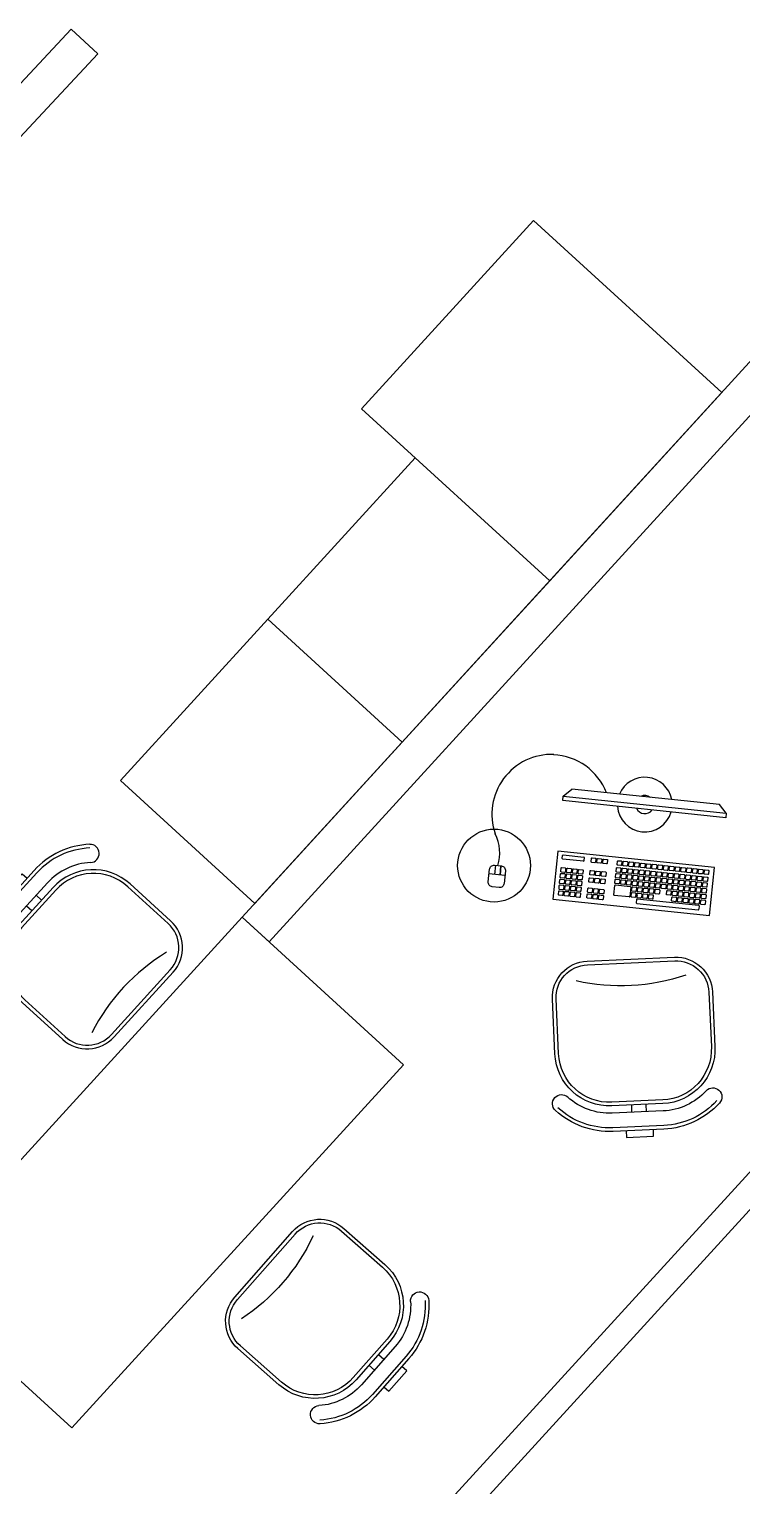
# Model space of a CAD drawing. Extents: x -1.7 to 87, y -33.6 to 19.
# Drawn here: x 68.379 to 70.336, y -21.887 to -17.889 of the extents above; entities that cross this region are included whole.
import ezdxf

# ---------------------------------------------------------------- set-up
doc = ezdxf.new("R2010")
doc.units = 0
doc.layers.add('AR-DIV', color=2, linetype='Continuous')
doc.layers.add('AR-MOB', color=2, linetype='Continuous')

# ---------------------------------------------------------------- blocks, each defined once
blk = doc.blocks.new('CADEIRA-S')
at = {"color": 2}
for p, q in [((0.0718, 0.2686), (-0.0682, 0.2686)), ((0.0718, 0.2186), (-0.0682, 0.2186)), ((0.0718, 0.1986), (-0.0682, 0.1986)), ((-0.2182, 0.0486), (-0.2182, -0.1014)), ((0.2218, -0.1014), (0.2218, 0.0486)), ((-0.1182, -0.2014), (0.1218, -0.2014))]:
    blk.add_line(p, q, dxfattribs=at)
at = {"color": 1}
for p, q in [((0.0718, 0.2586), (-0.0682, 0.2586)), ((-0.0148, 0.1986), (-0.0149, 0.2186)), ((0.0252, 0.1986), (0.0251, 0.2186)), ((0.0718, 0.1886), (-0.0682, 0.1886)), ((-0.2082, 0.0486), (-0.2082, -0.1014)), ((0.2118, -0.1014), (0.2118, 0.0486)), ((-0.1182, -0.1914), (0.1218, -0.1914))]:
    blk.add_line(p, q, dxfattribs=at)
at = {"color": 2}
blk.add_lwpolyline([(-0.032, 0.2686), (-0.032, 0.2867), (0.0426, 0.2867), (0.0426, 0.2686)], dxfattribs=at)
for centre, radius, start, end in [((-0.0682, 0.0486), 0.22, 90, 135), ((0.0718, 0.0486), 0.22, 45, 90), ((-0.2061, 0.1864), 0.025, 135, 315), ((-0.0682, 0.0486), 0.17, 90, 135), ((0.0718, 0.0486), 0.17, 45, 90), ((0.2097, 0.1864), 0.025, 225, 45), ((-0.0682, 0.0486), 0.15, 90, 180), ((0.0718, 0.0486), 0.15, 0, 90), ((-0.1182, -0.1014), 0.1, 180, 270), ((0.1218, -0.1014), 0.1, 270, 0)]:
    blk.add_arc(centre, radius, start, end, dxfattribs=at)
at = {"color": 1}
for centre, radius, start, end in [((-0.0682, 0.0486), 0.21, 90, 135), ((0.0718, 0.0486), 0.21, 45, 90), ((-0.0682, 0.0486), 0.14, 90, 180), ((0.0718, 0.0486), 0.14, 0, 90), ((-0.1182, -0.1014), 0.09, 180, 270), ((0.1218, -0.1014), 0.09, 270, 0), ((-0.0052, -0.6823), 0.5534, 73.6911, 105.2491)]:
    blk.add_arc(centre, radius, start, end, dxfattribs=at)
blk = doc.blocks.new('estacao de trabalho 290 x 150')
at = {"color": 252}
for p, q in [((0.5718, 0.898), (0.5753, 0.9006)), ((0.681, 0.7663), (0.5804, 0.9024)), ((0.5808, 0.9046), (0.5882, 0.9101)), ((0.691, 0.7737), (0.5904, 0.9098)), ((0.6743, 0.7593), (0.6777, 0.7619)), ((0.6832, 0.7659), (0.6907, 0.7714)), ((0.6934, 0.6962), (0.669, 0.7293)), ((0.6693, 0.7315), (0.6898, 0.7467)), ((0.6921, 0.7463), (0.7165, 0.7132)), ((0.7162, 0.711), (0.6957, 0.6958)), ((0.7401, 0.6863), (0.7375, 0.6898)), ((0.7289, 0.5348), (0.6952, 0.5804)), ((0.6955, 0.5827), (0.7022, 0.5876)), ((0.7044, 0.5873), (0.7381, 0.5416)), ((0.7378, 0.5394), (0.7311, 0.5345))]:
    blk.add_line(p, q, dxfattribs=at)
at = {"color": 2}
for p, q in [((0.3423, 0.788), (0.3379, 0.7583)), ((0.3379, 0.7583), (0.5801, 0.4305)), ((0.8666, 0.4291), (0.887, 0.4442)), ((0.887, 0.4442), (0.8666, 0.4291)), ((0.8789, 0.4551), (0.905, 0.4198)), ((0.6097, 0.426), (0.5801, 0.4305)), ((0.8758, 0.4167), (0.8962, 0.4318))]:
    blk.add_line(p, q, dxfattribs=at)
for points in [[(0.8381, 0.5953), (0.5809, 0.9435), (0.4743, 0.8647), (0.7315, 0.5165)], [(-1.45, 0), (1.45, 0), (1.45, 0.1), (-1.45, 0.1)]]:
    blk.add_lwpolyline(points, close=True, dxfattribs=at)
at = {"color": 252}
for points in [[(0.5202, 0.8798), (0.5272, 0.8849, -0.414214), (0.5298, 0.8845), (0.535, 0.8776, -0.414214), (0.5346, 0.8749), (0.5276, 0.8698, -0.414214), (0.525, 0.8702), (0.5198, 0.8771, -0.414214)], [(0.5331, 0.8893), (0.54, 0.8944, -0.414214), (0.5427, 0.894), (0.5478, 0.8871, -0.414214), (0.5474, 0.8844), (0.5405, 0.8793, -0.414214), (0.5378, 0.8797), (0.5327, 0.8866, -0.414214)], [(0.5426, 0.8764), (0.5495, 0.8816, -0.414214), (0.5522, 0.8812), (0.5573, 0.8742, -0.414214), (0.5569, 0.8716), (0.55, 0.8664, -0.414214), (0.5473, 0.8668), (0.5422, 0.8738, -0.414214)], [(0.546, 0.8988), (0.5529, 0.9039, -0.414214), (0.5556, 0.9035), (0.5607, 0.8966, -0.414214), (0.5603, 0.8939), (0.5533, 0.8888, -0.414214), (0.5507, 0.8892), (0.5456, 0.8962, -0.414214)], [(0.5555, 0.8859), (0.5624, 0.8911, -0.414214), (0.5651, 0.8907), (0.5702, 0.8837, -0.414214), (0.5698, 0.8811), (0.5629, 0.8759, -0.414214), (0.5602, 0.8763), (0.5551, 0.8833, -0.414214)], [(0.5588, 0.9083), (0.5658, 0.9134, -0.414214), (0.5684, 0.913), (0.5736, 0.9061, -0.414214), (0.5732, 0.9034), (0.5662, 0.8983, -0.414214), (0.5636, 0.8987), (0.5584, 0.9057, -0.414214)], [(0.5683, 0.8954), (0.5753, 0.9006, -0.414214), (0.5779, 0.9002), (0.5831, 0.8932, -0.414214), (0.5827, 0.8906), (0.5757, 0.8854, -0.414214), (0.5731, 0.8858), (0.5679, 0.8928, -0.414214)], [(0.5778, 0.8826), (0.5848, 0.8877, -0.414214), (0.5874, 0.8873), (0.5926, 0.8804, -0.414214), (0.5922, 0.8777), (0.5852, 0.8726, -0.414214), (0.5826, 0.873), (0.5774, 0.8799, -0.414214)], [(0.4915, 0.8595), (0.4985, 0.8646, -0.414214), (0.5011, 0.8642), (0.5063, 0.8573, -0.414214), (0.5059, 0.8546), (0.4989, 0.8495, -0.414214), (0.4963, 0.8499), (0.4911, 0.8569, -0.414214)], [(0.501, 0.8466), (0.508, 0.8518, -0.414214), (0.5106, 0.8514), (0.5158, 0.8444, -0.414214), (0.5154, 0.8418), (0.5084, 0.8366, -0.414214), (0.5058, 0.837), (0.5006, 0.844, -0.414214)], [(0.5073, 0.8703), (0.5143, 0.8754, -0.414214), (0.5169, 0.875), (0.5221, 0.8681, -0.414214), (0.5217, 0.8654), (0.5147, 0.8603, -0.414214), (0.5121, 0.8607), (0.507, 0.8676, -0.414214)], [(0.5169, 0.8574), (0.5238, 0.8625, -0.414214), (0.5265, 0.8621), (0.5316, 0.8552, -0.414214), (0.5312, 0.8525), (0.5242, 0.8474, -0.414214), (0.5216, 0.8478), (0.5165, 0.8548, -0.414214)], [(0.5264, 0.8445), (0.5333, 0.8497, -0.414214), (0.536, 0.8493), (0.5411, 0.8423, -0.414214), (0.5407, 0.8397), (0.5338, 0.8345, -0.414214), (0.5311, 0.8349), (0.526, 0.8419, -0.414214)], [(0.5297, 0.8669), (0.5367, 0.8721, -0.414214), (0.5393, 0.8717), (0.5445, 0.8647, -0.414214), (0.5441, 0.8621), (0.5371, 0.8569, -0.414214), (0.5345, 0.8573), (0.5293, 0.8643, -0.414214)], [(0.5392, 0.854), (0.5462, 0.8592, -0.414214), (0.5488, 0.8588), (0.554, 0.8518, -0.414214), (0.5536, 0.8492), (0.5466, 0.844, -0.414214), (0.544, 0.8444), (0.5388, 0.8514, -0.414214)], [(0.5487, 0.8412), (0.5557, 0.8463, -0.414214), (0.5583, 0.8459), (0.5635, 0.839, -0.414214), (0.5631, 0.8363), (0.5561, 0.8312, -0.414214), (0.5535, 0.8316), (0.5483, 0.8385, -0.414214)], [(0.5521, 0.8636), (0.5591, 0.8687, -0.414214), (0.5617, 0.8683), (0.5668, 0.8613, -0.414214), (0.5664, 0.8587), (0.5595, 0.8536, -0.414214), (0.5568, 0.8539), (0.5517, 0.8609, -0.414214)], [(0.5616, 0.8507), (0.5686, 0.8558, -0.414214), (0.5712, 0.8554), (0.5763, 0.8485, -0.414214), (0.5759, 0.8458), (0.569, 0.8407, -0.414214), (0.5663, 0.8411), (0.5612, 0.848, -0.414214)], [(0.565, 0.8731), (0.5719, 0.8782, -0.414214), (0.5746, 0.8778), (0.5797, 0.8708, -0.414214), (0.5793, 0.8682), (0.5724, 0.8631, -0.414214), (0.5697, 0.8635), (0.5646, 0.8704, -0.414214)], [(0.5711, 0.8378), (0.5781, 0.843, -0.414214), (0.5807, 0.8426), (0.5859, 0.8356, -0.414214), (0.5855, 0.833), (0.5785, 0.8278, -0.414214), (0.5759, 0.8282), (0.5707, 0.8352, -0.414214)], [(0.5745, 0.8602), (0.5814, 0.8653, -0.414214), (0.5841, 0.8649), (0.5892, 0.858, -0.414214), (0.5888, 0.8553), (0.5819, 0.8502, -0.414214), (0.5792, 0.8506), (0.5741, 0.8575, -0.414214)], [(0.584, 0.8473), (0.5909, 0.8525, -0.414214), (0.5936, 0.8521), (0.5987, 0.8451, -0.414214), (0.5983, 0.8425), (0.5914, 0.8373, -0.414214), (0.5887, 0.8377), (0.5836, 0.8447, -0.414214)], [(0.5873, 0.8697), (0.5943, 0.8748, -0.414214), (0.5969, 0.8744), (0.6021, 0.8675, -0.414214), (0.6017, 0.8648), (0.5947, 0.8597, -0.414214), (0.5921, 0.8601), (0.5869, 0.8671, -0.414214)], [(0.5935, 0.8345), (0.6004, 0.8396, -0.414214), (0.6031, 0.8392), (0.6082, 0.8322, -0.414214), (0.6078, 0.8296), (0.6009, 0.8245, -0.414214), (0.5982, 0.8249), (0.5931, 0.8318, -0.414214)], [(0.5969, 0.8568), (0.6038, 0.862, -0.414214), (0.6065, 0.8616), (0.6116, 0.8546, -0.414214), (0.6112, 0.852), (0.6042, 0.8468, -0.414214), (0.6016, 0.8472), (0.5965, 0.8542, -0.414214)], [(0.6064, 0.844), (0.6133, 0.8491, -0.414214), (0.616, 0.8487), (0.6211, 0.8417, -0.414214), (0.6207, 0.8391), (0.6137, 0.834, -0.414214), (0.6111, 0.8344), (0.606, 0.8413, -0.414214)], [(0.5105, 0.8338), (0.5175, 0.8389, -0.414214), (0.5201, 0.8385), (0.5253, 0.8315, -0.414214), (0.5249, 0.8289), (0.5179, 0.8238, -0.414214), (0.5153, 0.8242), (0.5101, 0.8311, -0.414214)], [(0.52, 0.8209), (0.527, 0.826, -0.414214), (0.5296, 0.8256), (0.5348, 0.8187, -0.414214), (0.5344, 0.816), (0.5274, 0.8109, -0.414214), (0.5248, 0.8113), (0.5196, 0.8182, -0.414214)], [(0.5295, 0.808), (0.5365, 0.8132, -0.414214), (0.5391, 0.8128), (0.5443, 0.8058, -0.414214), (0.5439, 0.8032), (0.5369, 0.798, -0.414214), (0.5343, 0.7984), (0.5292, 0.8054, -0.414214)], [(0.5359, 0.8317), (0.5428, 0.8368, -0.414214), (0.5455, 0.8364), (0.5506, 0.8295, -0.414214), (0.5502, 0.8268), (0.5433, 0.8217, -0.414214), (0.5406, 0.8221), (0.5355, 0.829, -0.414214)], [(0.5391, 0.7952), (0.546, 0.8003, -0.414214), (0.5487, 0.7999), (0.5538, 0.7929, -0.414214), (0.5534, 0.7903), (0.5464, 0.7852, -0.414214), (0.5438, 0.7856), (0.5387, 0.7925, -0.414214)], [(0.5454, 0.8188), (0.5523, 0.8239, -0.414214), (0.555, 0.8235), (0.5601, 0.8166, -0.414214), (0.5597, 0.8139), (0.5528, 0.8088, -0.414214), (0.5501, 0.8092), (0.545, 0.8162, -0.414214)], [(0.5549, 0.8059), (0.5618, 0.8111, -0.414214), (0.5645, 0.8107), (0.5696, 0.8037, -0.414214), (0.5692, 0.8011), (0.5623, 0.7959, -0.414214), (0.5596, 0.7963), (0.5545, 0.8033, -0.414214)], [(0.5582, 0.8283), (0.5652, 0.8334, -0.414214), (0.5678, 0.833), (0.573, 0.8261, -0.414214), (0.5726, 0.8234), (0.5656, 0.8183, -0.414214), (0.563, 0.8187), (0.5578, 0.8257, -0.414214)], [(0.5678, 0.8154), (0.5747, 0.8206, -0.414214), (0.5774, 0.8202), (0.5825, 0.8132, -0.414214), (0.5821, 0.8106), (0.5751, 0.8054, -0.414214), (0.5725, 0.8058), (0.5674, 0.8128, -0.414214)], [(0.5773, 0.8026), (0.5842, 0.8077, -0.414214), (0.5869, 0.8073), (0.592, 0.8004, -0.414214), (0.5916, 0.7977), (0.5846, 0.7926, -0.414214), (0.582, 0.793), (0.5769, 0.7999, -0.414214)], [(0.5806, 0.8249), (0.5876, 0.8301, -0.414214), (0.5902, 0.8297), (0.5954, 0.8227, -0.414214), (0.595, 0.8201), (0.588, 0.8149, -0.414214), (0.5854, 0.8153), (0.5802, 0.8223, -0.414214)], [(0.5901, 0.8121), (0.5971, 0.8172, -0.414214), (0.5997, 0.8168), (0.6049, 0.8099, -0.414214), (0.6045, 0.8072), (0.5975, 0.8021, -0.414214), (0.5949, 0.8025), (0.5897, 0.8094, -0.414214)], [(0.5996, 0.7992), (0.6066, 0.8043, -0.414214), (0.6092, 0.8039), (0.6144, 0.797, -0.414214), (0.614, 0.7943), (0.607, 0.7892, -0.414214), (0.6044, 0.7896), (0.5992, 0.7966, -0.414214)], [(0.603, 0.8216), (0.61, 0.8267, -0.414214), (0.6126, 0.8263), (0.6177, 0.8194, -0.414214), (0.6173, 0.8167), (0.6104, 0.8116, -0.414214), (0.6077, 0.812), (0.6026, 0.8189, -0.414214)], [(0.622, 0.7958), (0.629, 0.801, -0.414214), (0.6316, 0.8006), (0.6368, 0.7936, -0.414214), (0.6364, 0.791), (0.6294, 0.7858, -0.414214), (0.6268, 0.7862), (0.6216, 0.7932, -0.414214)], [(0.5486, 0.7823), (0.5555, 0.7874, -0.414214), (0.5582, 0.787), (0.5633, 0.7801, -0.414214), (0.5629, 0.7774), (0.556, 0.7723, -0.414214), (0.5533, 0.7727), (0.5482, 0.7796, -0.414214)], [(0.5581, 0.7694), (0.565, 0.7746, -0.414214), (0.5677, 0.7742), (0.5728, 0.7672, -0.414214), (0.5724, 0.7646), (0.5655, 0.7594, -0.414214), (0.5628, 0.7598), (0.5577, 0.7668, -0.414214)], [(0.5644, 0.7931), (0.5713, 0.7982, -0.414214), (0.574, 0.7978), (0.5791, 0.7908, -0.414214), (0.5787, 0.7882), (0.5718, 0.7831, -0.414214), (0.5691, 0.7835), (0.564, 0.7904, -0.414214)], [(0.5676, 0.7566), (0.5745, 0.7617, -0.414214), (0.5772, 0.7613), (0.5823, 0.7543, -0.414214), (0.5819, 0.7517), (0.575, 0.7465, -0.414214), (0.5723, 0.7469), (0.5672, 0.7539, -0.414214)], [(0.5739, 0.7802), (0.5809, 0.7853, -0.414214), (0.5835, 0.7849), (0.5886, 0.778, -0.414214), (0.5882, 0.7753), (0.5813, 0.7702, -0.414214), (0.5786, 0.7706), (0.5735, 0.7775, -0.414214)], [(0.5834, 0.7673), (0.5904, 0.7725, -0.414214), (0.593, 0.7721), (0.5981, 0.7651, -0.414214), (0.5977, 0.7625), (0.5908, 0.7573, -0.414214), (0.5881, 0.7577), (0.583, 0.7647, -0.414214)], [(0.5868, 0.7897), (0.5937, 0.7948, -0.414214), (0.5964, 0.7944), (0.6015, 0.7875, -0.414214), (0.6011, 0.7848), (0.5942, 0.7797, -0.414214), (0.5915, 0.7801), (0.5864, 0.7871, -0.414214)], [(0.5929, 0.7545), (0.5999, 0.7596, -0.414214), (0.6025, 0.7592), (0.6077, 0.7522, -0.414214), (0.6073, 0.7496), (0.6003, 0.7445, -0.414214), (0.5977, 0.7449), (0.5925, 0.7518, -0.414214)], [(0.5963, 0.7768), (0.6032, 0.782, -0.414214), (0.6059, 0.7816), (0.611, 0.7746, -0.414214), (0.6106, 0.772), (0.6037, 0.7668, -0.414214), (0.601, 0.7672), (0.5959, 0.7742, -0.414214)], [(0.6058, 0.764), (0.6127, 0.7691, -0.414214), (0.6154, 0.7687), (0.6205, 0.7617, -0.414214), (0.6201, 0.7591), (0.6132, 0.754, -0.414214), (0.6105, 0.7544), (0.6054, 0.7613, -0.414214)], [(0.6091, 0.7863), (0.6161, 0.7915, -0.414214), (0.6187, 0.7911), (0.6239, 0.7841, -0.414214), (0.6235, 0.7815), (0.6165, 0.7763, -0.414214), (0.6139, 0.7767), (0.6087, 0.7837, -0.414214)], [(0.6187, 0.7735), (0.6256, 0.7786, -0.414214), (0.6283, 0.7782), (0.6334, 0.7713, -0.414214), (0.633, 0.7686), (0.626, 0.7635, -0.414214), (0.6234, 0.7639), (0.6183, 0.7708, -0.414214)], [(0.6282, 0.7606), (0.6351, 0.7657, -0.414214), (0.6378, 0.7653), (0.6429, 0.7584, -0.414214), (0.6425, 0.7557), (0.6355, 0.7506, -0.414214), (0.6329, 0.751), (0.6278, 0.758, -0.414214)], [(0.6315, 0.783), (0.6385, 0.7881, -0.414214), (0.6411, 0.7877), (0.6463, 0.7808, -0.414214), (0.6459, 0.7781), (0.6389, 0.773, -0.414214), (0.6363, 0.7734), (0.6311, 0.7803, -0.414214)], [(0.641, 0.7701), (0.648, 0.7752, -0.414214), (0.6506, 0.7748), (0.6558, 0.7679, -0.414214), (0.6554, 0.7652), (0.6484, 0.7601, -0.414214), (0.6458, 0.7605), (0.6406, 0.7675, -0.414214)], [(0.6444, 0.7925), (0.6513, 0.7976, -0.414214), (0.654, 0.7972), (0.6591, 0.7903, -0.414214), (0.6587, 0.7876), (0.6518, 0.7825, -0.414214), (0.6491, 0.7829), (0.644, 0.7898, -0.414214)], [(0.6505, 0.7572), (0.6575, 0.7624, -0.414214), (0.6601, 0.762), (0.6653, 0.755, -0.414214), (0.6649, 0.7524), (0.6579, 0.7472, -0.414214), (0.6553, 0.7476), (0.6501, 0.7546, -0.414214)], [(0.6539, 0.7796), (0.6608, 0.7848, -0.414214), (0.6635, 0.7844), (0.6686, 0.7774, -0.414214), (0.6682, 0.7748), (0.6613, 0.7696, -0.414214), (0.6586, 0.77), (0.6535, 0.777, -0.414214)], [(0.6634, 0.7667), (0.6704, 0.7719, -0.414214), (0.673, 0.7715), (0.6781, 0.7645, -0.414214), (0.6777, 0.7619), (0.6708, 0.7567, -0.414214), (0.6681, 0.7571), (0.663, 0.7641, -0.414214)], [(0.5771, 0.7437), (0.584, 0.7488, -0.414214), (0.5867, 0.7484), (0.5918, 0.7415, -0.414214), (0.5914, 0.7388), (0.5845, 0.7337, -0.414214), (0.5818, 0.7341), (0.5767, 0.741, -0.414214)], [(0.5866, 0.7308), (0.5935, 0.7359, -0.414214), (0.5962, 0.7356), (0.6013, 0.7286, -0.414214), (0.6009, 0.7259), (0.594, 0.7208, -0.414214), (0.5913, 0.7212), (0.5862, 0.7282, -0.414214)], [(0.5961, 0.7179), (0.6031, 0.7231, -0.414214), (0.6057, 0.7227), (0.6108, 0.7157, -0.414214), (0.6104, 0.7131), (0.6035, 0.7079, -0.414214), (0.6008, 0.7083), (0.5957, 0.7153, -0.414214)], [(0.6024, 0.7416), (0.6094, 0.7467, -0.414214), (0.612, 0.7463), (0.6172, 0.7394, -0.414214), (0.6168, 0.7367), (0.6098, 0.7316, -0.414214), (0.6072, 0.732), (0.602, 0.7389, -0.414214)], [(0.6119, 0.7287), (0.6189, 0.7339, -0.414214), (0.6215, 0.7335), (0.6267, 0.7265, -0.414214), (0.6263, 0.7239), (0.6193, 0.7187, -0.414214), (0.6167, 0.7191), (0.6115, 0.7261, -0.414214)], [(0.6153, 0.7511), (0.6222, 0.7562, -0.414214), (0.6249, 0.7558), (0.63, 0.7489, -0.414214), (0.6296, 0.7462), (0.6227, 0.7411, -0.414214), (0.62, 0.7415), (0.6149, 0.7484, -0.414214)], [(0.6214, 0.7158), (0.6284, 0.721, -0.414214), (0.631, 0.7206), (0.6362, 0.7136, -0.414214), (0.6358, 0.711), (0.6288, 0.7058, -0.414214), (0.6262, 0.7062), (0.621, 0.7132, -0.414214)], [(0.6248, 0.7382), (0.6317, 0.7434, -0.414214), (0.6344, 0.743), (0.6395, 0.736, -0.414214), (0.6391, 0.7334), (0.6322, 0.7282, -0.414214), (0.6295, 0.7286), (0.6244, 0.7356, -0.414214)], [(0.6343, 0.7254), (0.6413, 0.7305, -0.414214), (0.6439, 0.7301), (0.649, 0.7231, -0.414214), (0.6486, 0.7205), (0.6417, 0.7154, -0.414214), (0.639, 0.7158), (0.6339, 0.7227, -0.414214)], [(0.6377, 0.7477), (0.6446, 0.7529, -0.414214), (0.6473, 0.7525), (0.6524, 0.7455, -0.414214), (0.652, 0.7429), (0.6451, 0.7377, -0.414214), (0.6424, 0.7381), (0.6373, 0.7451, -0.414214)], [(0.6472, 0.7349), (0.6541, 0.74, -0.414214), (0.6568, 0.7396), (0.6619, 0.7326, -0.414214), (0.6615, 0.73), (0.6546, 0.7249, -0.414214), (0.6519, 0.7253), (0.6468, 0.7322, -0.414214)], [(0.6567, 0.722), (0.6636, 0.7271, -0.414214), (0.6663, 0.7267), (0.6714, 0.7198, -0.414214), (0.671, 0.7171), (0.6641, 0.712, -0.414214), (0.6614, 0.7124), (0.6563, 0.7193, -0.414214)], [(0.66, 0.7444), (0.667, 0.7495, -0.414214), (0.6696, 0.7491), (0.6748, 0.7422, -0.414214), (0.6744, 0.7395), (0.6674, 0.7344, -0.414214), (0.6648, 0.7348), (0.6596, 0.7417, -0.414214)], [(0.6729, 0.7539), (0.6799, 0.759, -0.414214), (0.6825, 0.7586), (0.6877, 0.7517, -0.414214), (0.6873, 0.749), (0.6803, 0.7439, -0.414214), (0.6777, 0.7443), (0.6725, 0.7512, -0.414214)], [(0.6056, 0.7051), (0.6126, 0.7102, -0.414214), (0.6152, 0.7098), (0.6203, 0.7029, -0.414214), (0.6199, 0.7002), (0.613, 0.6951, -0.414214), (0.6103, 0.6955), (0.6052, 0.7024, -0.414214)], [(0.6151, 0.6922), (0.6221, 0.6973, -0.414214), (0.6247, 0.6969), (0.6299, 0.69, -0.414214), (0.6295, 0.6873), (0.6225, 0.6822, -0.414214), (0.6199, 0.6826), (0.6147, 0.6896, -0.414214)], [(0.6246, 0.6793), (0.6316, 0.6845, -0.414214), (0.6342, 0.6841), (0.6394, 0.6771, -0.414214), (0.639, 0.6745), (0.632, 0.6693, -0.414214), (0.6294, 0.6697), (0.6242, 0.6767, -0.414214)], [(0.6309, 0.703), (0.6379, 0.7081, -0.414214), (0.6405, 0.7077), (0.6457, 0.7008, -0.414214), (0.6453, 0.6981), (0.6383, 0.693, -0.414214), (0.6357, 0.6934), (0.6305, 0.7003, -0.414214)], [(0.6405, 0.6901), (0.6474, 0.6952, -0.414214), (0.65, 0.6948), (0.6552, 0.6879, -0.414214), (0.6548, 0.6852), (0.6478, 0.6801, -0.414214), (0.6452, 0.6805), (0.6401, 0.6875, -0.414214)], [(0.6438, 0.7125), (0.6508, 0.7176, -0.414214), (0.6534, 0.7172), (0.6586, 0.7103, -0.414214), (0.6582, 0.7076), (0.6512, 0.7025, -0.414214), (0.6486, 0.7029), (0.6434, 0.7098, -0.414214)], [(0.65, 0.6772), (0.6569, 0.6824, -0.414214), (0.6596, 0.682), (0.6647, 0.675, -0.414214), (0.6643, 0.6724), (0.6573, 0.6672, -0.414214), (0.6547, 0.6676), (0.6496, 0.6746, -0.414214)], [(0.6533, 0.6996), (0.6603, 0.7048, -0.414214), (0.6629, 0.7044), (0.6681, 0.6974, -0.414214), (0.6677, 0.6948), (0.6607, 0.6896, -0.414214), (0.6581, 0.69), (0.6529, 0.697, -0.414214)], [(0.6628, 0.6867), (0.6698, 0.6919, -0.414214), (0.6724, 0.6915), (0.6776, 0.6845, -0.414214), (0.6772, 0.6819), (0.6702, 0.6767, -0.414214), (0.6676, 0.6771), (0.6624, 0.6841, -0.414214)], [(0.6662, 0.7091), (0.6731, 0.7143, -0.414214), (0.6758, 0.7139), (0.6809, 0.7069, -0.414214), (0.6805, 0.7043), (0.6736, 0.6991, -0.414214), (0.6709, 0.6995), (0.6658, 0.7065, -0.414214)], [(0.6757, 0.6963), (0.6826, 0.7014, -0.414214), (0.6853, 0.701), (0.6904, 0.694, -0.414214), (0.69, 0.6914), (0.6831, 0.6863, -0.414214), (0.6804, 0.6867), (0.6753, 0.6936, -0.414214)], [(0.725, 0.6829), (0.732, 0.6881, -0.414214), (0.7346, 0.6877), (0.7398, 0.6807, -0.414214), (0.7394, 0.6781), (0.7324, 0.6729, -0.414214), (0.7298, 0.6733), (0.7246, 0.6803, -0.414214)], [(0.7379, 0.6924), (0.7448, 0.6976, -0.414214), (0.7475, 0.6972), (0.7526, 0.6902, -0.414214), (0.7522, 0.6876), (0.7453, 0.6824, -0.414214), (0.7426, 0.6828), (0.7375, 0.6898, -0.414214)], [(0.7474, 0.6796), (0.7544, 0.6847, -0.414214), (0.757, 0.6843), (0.7621, 0.6773, -0.414214), (0.7617, 0.6747), (0.7548, 0.6696, -0.414214), (0.7521, 0.67), (0.747, 0.6769, -0.414214)], [(0.6341, 0.6665), (0.6411, 0.6716, -0.414214), (0.6437, 0.6712), (0.6489, 0.6643, -0.414214), (0.6485, 0.6616), (0.6415, 0.6565, -0.414214), (0.6389, 0.6569), (0.6337, 0.6638, -0.414214)], [(0.6575, 0.6343), (0.6645, 0.6395, -0.414214), (0.6671, 0.6391), (0.6723, 0.6321, -0.414214), (0.6719, 0.6295), (0.6649, 0.6243, -0.414214), (0.6623, 0.6247), (0.6571, 0.6317, -0.414214)], [(0.6857, 0.6548), (0.6927, 0.6599, -0.414214), (0.6953, 0.6595), (0.7004, 0.6525, -0.414214), (0.7, 0.6499), (0.6931, 0.6448, -0.414214), (0.6904, 0.6451), (0.6853, 0.6521, -0.414214)], [(0.6952, 0.6419), (0.7022, 0.647, -0.414214), (0.7048, 0.6466), (0.7099, 0.6397, -0.414214), (0.7095, 0.637), (0.7026, 0.6319, -0.414214), (0.6999, 0.6323), (0.6948, 0.6392, -0.414214)], [(0.7021, 0.6664), (0.7091, 0.6715, -0.414214), (0.7117, 0.6711), (0.7169, 0.6641, -0.414214), (0.7165, 0.6615), (0.7095, 0.6564, -0.414214), (0.7069, 0.6568), (0.7017, 0.6637, -0.414214)], [(0.7116, 0.6535), (0.7186, 0.6586, -0.414214), (0.7212, 0.6582), (0.7264, 0.6513, -0.414214), (0.726, 0.6486), (0.719, 0.6435, -0.414214), (0.7164, 0.6439), (0.7112, 0.6508, -0.414214)], [(0.7211, 0.6406), (0.7281, 0.6458, -0.414214), (0.7307, 0.6454), (0.7359, 0.6384, -0.414214), (0.7355, 0.6358), (0.7285, 0.6306, -0.414214), (0.7259, 0.631), (0.7207, 0.638, -0.414214)], [(0.7345, 0.6701), (0.7415, 0.6752, -0.414214), (0.7441, 0.6748), (0.7493, 0.6678, -0.414214), (0.7489, 0.6652), (0.7419, 0.6601, -0.414214), (0.7393, 0.6605), (0.7341, 0.6674, -0.414214)], [(0.744, 0.6572), (0.751, 0.6623, -0.414214), (0.7536, 0.6619), (0.7588, 0.655, -0.414214), (0.7584, 0.6523), (0.7514, 0.6472, -0.414214), (0.7488, 0.6476), (0.7436, 0.6545, -0.414214)], [(0.7569, 0.6667), (0.7639, 0.6718, -0.414214), (0.7665, 0.6714), (0.7716, 0.6645, -0.414214), (0.7713, 0.6618), (0.7643, 0.6567, -0.414214), (0.7617, 0.6571), (0.7565, 0.664, -0.414214)], [(0.7752, 0.6418), (0.7822, 0.647, -0.414214), (0.7848, 0.6466), (0.79, 0.6396, -0.414214), (0.7896, 0.637), (0.7826, 0.6318, -0.414214), (0.78, 0.6322), (0.7748, 0.6392, -0.414214)], [(0.667, 0.6215), (0.674, 0.6266, -0.414214), (0.6766, 0.6262), (0.6818, 0.6192, -0.414214), (0.6814, 0.6166), (0.6744, 0.6115, -0.414214), (0.6718, 0.6119), (0.6666, 0.6188, -0.414214)], [(0.6766, 0.6086), (0.6835, 0.6137, -0.414214), (0.6862, 0.6133), (0.6913, 0.6064, -0.414214), (0.6909, 0.6037), (0.6839, 0.5986, -0.414214), (0.6813, 0.599), (0.6762, 0.6059, -0.414214)], [(0.7047, 0.629), (0.7117, 0.6342, -0.414214), (0.7143, 0.6338), (0.7195, 0.6268, -0.414214), (0.7191, 0.6242), (0.7121, 0.619, -0.414214), (0.7095, 0.6194), (0.7043, 0.6264, -0.414214)], [(0.7238, 0.6038), (0.7307, 0.609, -0.414214), (0.7334, 0.6086), (0.7385, 0.6016, -0.414214), (0.7381, 0.599), (0.7311, 0.5938, -0.414214), (0.7285, 0.5942), (0.7234, 0.6012, -0.414214)], [(0.7366, 0.6133), (0.7436, 0.6185, -0.414214), (0.7462, 0.6181), (0.7514, 0.6111, -0.414214), (0.751, 0.6085), (0.744, 0.6033, -0.414214), (0.7414, 0.6037), (0.7362, 0.6107, -0.414214)], [(0.7461, 0.6005), (0.7531, 0.6056, -0.414214), (0.7557, 0.6052), (0.7609, 0.5982, -0.414214), (0.7605, 0.5956), (0.7535, 0.5905, -0.414214), (0.7509, 0.5909), (0.7457, 0.5978, -0.414214)], [(0.7495, 0.6228), (0.7564, 0.628, -0.414214), (0.7591, 0.6276), (0.7642, 0.6206, -0.414214), (0.7638, 0.618), (0.7569, 0.6128, -0.414214), (0.7542, 0.6132), (0.7491, 0.6202, -0.414214)], [(0.759, 0.61), (0.766, 0.6151, -0.414214), (0.7686, 0.6147), (0.7737, 0.6077, -0.414214), (0.7733, 0.6051), (0.7664, 0.6, -0.414214), (0.7637, 0.6004), (0.7586, 0.6073, -0.414214)], [(0.7624, 0.6323), (0.7693, 0.6375, -0.414214), (0.772, 0.6371), (0.7771, 0.6301, -0.414214), (0.7767, 0.6275), (0.7698, 0.6223, -0.414214), (0.7671, 0.6227), (0.762, 0.6297, -0.414214)], [(0.7685, 0.5971), (0.7755, 0.6022, -0.414214), (0.7781, 0.6018), (0.7832, 0.5949, -0.414214), (0.7828, 0.5922), (0.7759, 0.5871, -0.414214), (0.7732, 0.5875), (0.7681, 0.5944, -0.414214)], [(0.7719, 0.6195), (0.7788, 0.6246, -0.414214), (0.7815, 0.6242), (0.7866, 0.6173, -0.414214), (0.7862, 0.6146), (0.7793, 0.6095, -0.414214), (0.7766, 0.6099), (0.7715, 0.6168, -0.414214)], [(0.7814, 0.6066), (0.7883, 0.6117, -0.414214), (0.791, 0.6113), (0.7961, 0.6044, -0.414214), (0.7957, 0.6017), (0.7888, 0.5966, -0.414214), (0.7861, 0.597), (0.781, 0.604, -0.414214)], [(0.7847, 0.629), (0.7917, 0.6341, -0.414214), (0.7943, 0.6337), (0.7995, 0.6268, -0.414214), (0.7991, 0.6241), (0.7921, 0.619, -0.414214), (0.7895, 0.6194), (0.7843, 0.6263, -0.414214)], [(0.7942, 0.6161), (0.8012, 0.6212, -0.414214), (0.8038, 0.6208), (0.809, 0.6139, -0.414214), (0.8086, 0.6112), (0.8016, 0.6061, -0.414214), (0.799, 0.6065), (0.7938, 0.6135, -0.414214)], [(0.8038, 0.6032), (0.8107, 0.6084, -0.414214), (0.8134, 0.608), (0.8185, 0.601, -0.414214), (0.8181, 0.5984), (0.8111, 0.5932, -0.414214), (0.8085, 0.5936), (0.8034, 0.6006, -0.414214)], [(0.7333, 0.5909), (0.7402, 0.5961, -0.414214), (0.7429, 0.5957), (0.748, 0.5887, -0.414214), (0.7476, 0.5861), (0.7407, 0.5809, -0.414214), (0.738, 0.5813), (0.7329, 0.5883, -0.414214)], [(0.7428, 0.5781), (0.7497, 0.5832, -0.414214), (0.7524, 0.5828), (0.7575, 0.5759, -0.414214), (0.7571, 0.5732), (0.7502, 0.5681, -0.414214), (0.7475, 0.5685), (0.7424, 0.5754, -0.414214)], [(0.7523, 0.5652), (0.7592, 0.5703, -0.414214), (0.7619, 0.5699), (0.767, 0.563, -0.414214), (0.7666, 0.5603), (0.7597, 0.5552, -0.414214), (0.757, 0.5556), (0.7519, 0.5626, -0.414214)], [(0.7556, 0.5876), (0.7626, 0.5927, -0.414214), (0.7652, 0.5923), (0.7704, 0.5854, -0.414214), (0.77, 0.5827), (0.763, 0.5776, -0.414214), (0.7604, 0.578), (0.7552, 0.5849, -0.414214)], [(0.7651, 0.5747), (0.7721, 0.5799, -0.414214), (0.7747, 0.5795), (0.7799, 0.5725, -0.414214), (0.7795, 0.5699), (0.7725, 0.5647, -0.414214), (0.7699, 0.5651), (0.7647, 0.5721, -0.414214)], [(0.778, 0.5842), (0.785, 0.5894, -0.414214), (0.7876, 0.589), (0.7928, 0.582, -0.414214), (0.7924, 0.5794), (0.7854, 0.5742, -0.414214), (0.7828, 0.5746), (0.7776, 0.5816, -0.414214)], [(0.7909, 0.5937), (0.7978, 0.5989, -0.414214), (0.8005, 0.5985), (0.8056, 0.5915, -0.414214), (0.8052, 0.5889), (0.7983, 0.5837, -0.414214), (0.7956, 0.5841), (0.7905, 0.5911, -0.414214)]]:
    blk.add_lwpolyline(points, format="xyb", close=True, dxfattribs=at)
at = {"color": 1}
blk.add_lwpolyline([(0.3524, 0.7954), (0.6198, 0.4335), (0.6097, 0.426), (0.3423, 0.788)], close=True, dxfattribs=at)
at = {"color": 2}
blk.add_lwpolyline([(0.925, 0.4502, -0.414214), (0.9224, 0.4327), (0.8947, 0.4122, -0.414214), (0.8772, 0.4148), (0.8659, 0.43, -0.414214), (0.8686, 0.4475), (0.8963, 0.468, -0.414214), (0.9138, 0.4654)], format="xyb", close=True, dxfattribs=at)
at = {"color": 1}
blk.add_circle((0.8788, 0.4144), 0.1, dxfattribs=at)
at = {"color": 252}
for centre, start, end in [((0.5817, 0.9033), 126.456, 216.456), ((0.5891, 0.9088), 36.456, 126.456), ((0.6823, 0.7672), 216.456, 306.456), ((0.6897, 0.7727), 306.456, 36.456), ((0.6703, 0.7302), 126.456, 216.456), ((0.6908, 0.7454), 36.456, 126.456), ((0.6947, 0.6971), 216.456, 306.456), ((0.7153, 0.7123), 306.456, 36.456), ((0.6965, 0.5814), 126.456, 216.456), ((0.7031, 0.5863), 36.456, 126.456), ((0.7302, 0.5358), 216.456, 306.456), ((0.7368, 0.5407), 306.456, 36.456)]:
    blk.add_arc(centre, 0.0016, start, end, dxfattribs=at)
at = {"color": 1}
for radius, start, end in [(0.075, 316.0501, 116.862), (0.075, 142.886, 290.0261), (0.025, 184.508, 248.4041), (0.025, 336.456, 96.456)]:
    blk.add_arc((0.476, 0.607), radius, start, end, dxfattribs=at)
at = {"color": 2}
for centre, radius, start, end in [((0.6697, 0.4348), 0.1637, 153.5955, 219.8736), ((0.9266, 0.3121), 0.1233, 116.5016, 158.0859), ((0.6679, 0.436), 0.164, 220.341, 331.6287)]:
    blk.add_arc(centre, radius, start, end, dxfattribs=at)
at = {"extrusion": (0, 0, -1), "zscale": -1, "rotation": 45.00000000000864}
blk.add_blockref('CADEIRA-S', (-0.9586, 1.0061), dxfattribs=at)

msp = doc.modelspace()

# ---------------------------------------------------------------- linework, layer by layer
at = {"layer": 'AR-DIV'}
for p, q in [((68.5181, -23.0373), (72.3854, -18.8073)), ((68.5698, -23.0845), (72.437, -18.8546))]:
    msp.add_line(p, q, dxfattribs=at)
at = {"layer": 'AR-MOB'}
for points in [[(69.2916, -18.9308), (69.8082, -19.4031), (70.2806, -18.8865), (69.7639, -18.4142)], [(68.9985, -20.2888), (69.4034, -19.846), (69.0344, -19.5086), (68.6295, -19.9514)], [(69.407, -20.7312), (68.9642, -20.3264), (68.0532, -21.3227), (68.4961, -21.7276)]]:
    msp.add_lwpolyline(points, close=True, dxfattribs=at)
for points in [[(69.4392, -19.0658), (69.0344, -19.5086)], [(69.4034, -19.846), (69.8082, -19.4031)]]:
    msp.add_lwpolyline(points, dxfattribs=at)

# ---------------------------------------------------------------- block references
at = {"layer": 'AR-MOB', "xscale": -1, "rotation": 46.98441696463646}
msp.add_blockref('estacao de trabalho 290 x 150', (67.5784, -19.0173), dxfattribs=at)
at = {"layer": 'AR-MOB', "rotation": 227.5648971249632}
msp.add_blockref('estacao de trabalho 290 x 150', (69.9426, -19.2562), dxfattribs=at)
at = {"layer": 'AR-MOB', "color": 0, "linetype": 'ByBlock', "rotation": 47.68289268284778}
msp.add_blockref('CADEIRA-S', (68.5431, -20.4317), dxfattribs=at)
at = {"layer": 'AR-MOB', "color": 0, "linetype": 'ByBlock', "xscale": -1, "rotation": 228.6240274905437}
msp.add_blockref('CADEIRA-S', (69.1727, -21.4135), dxfattribs=at)

doc.saveas('drawing.dxf')
